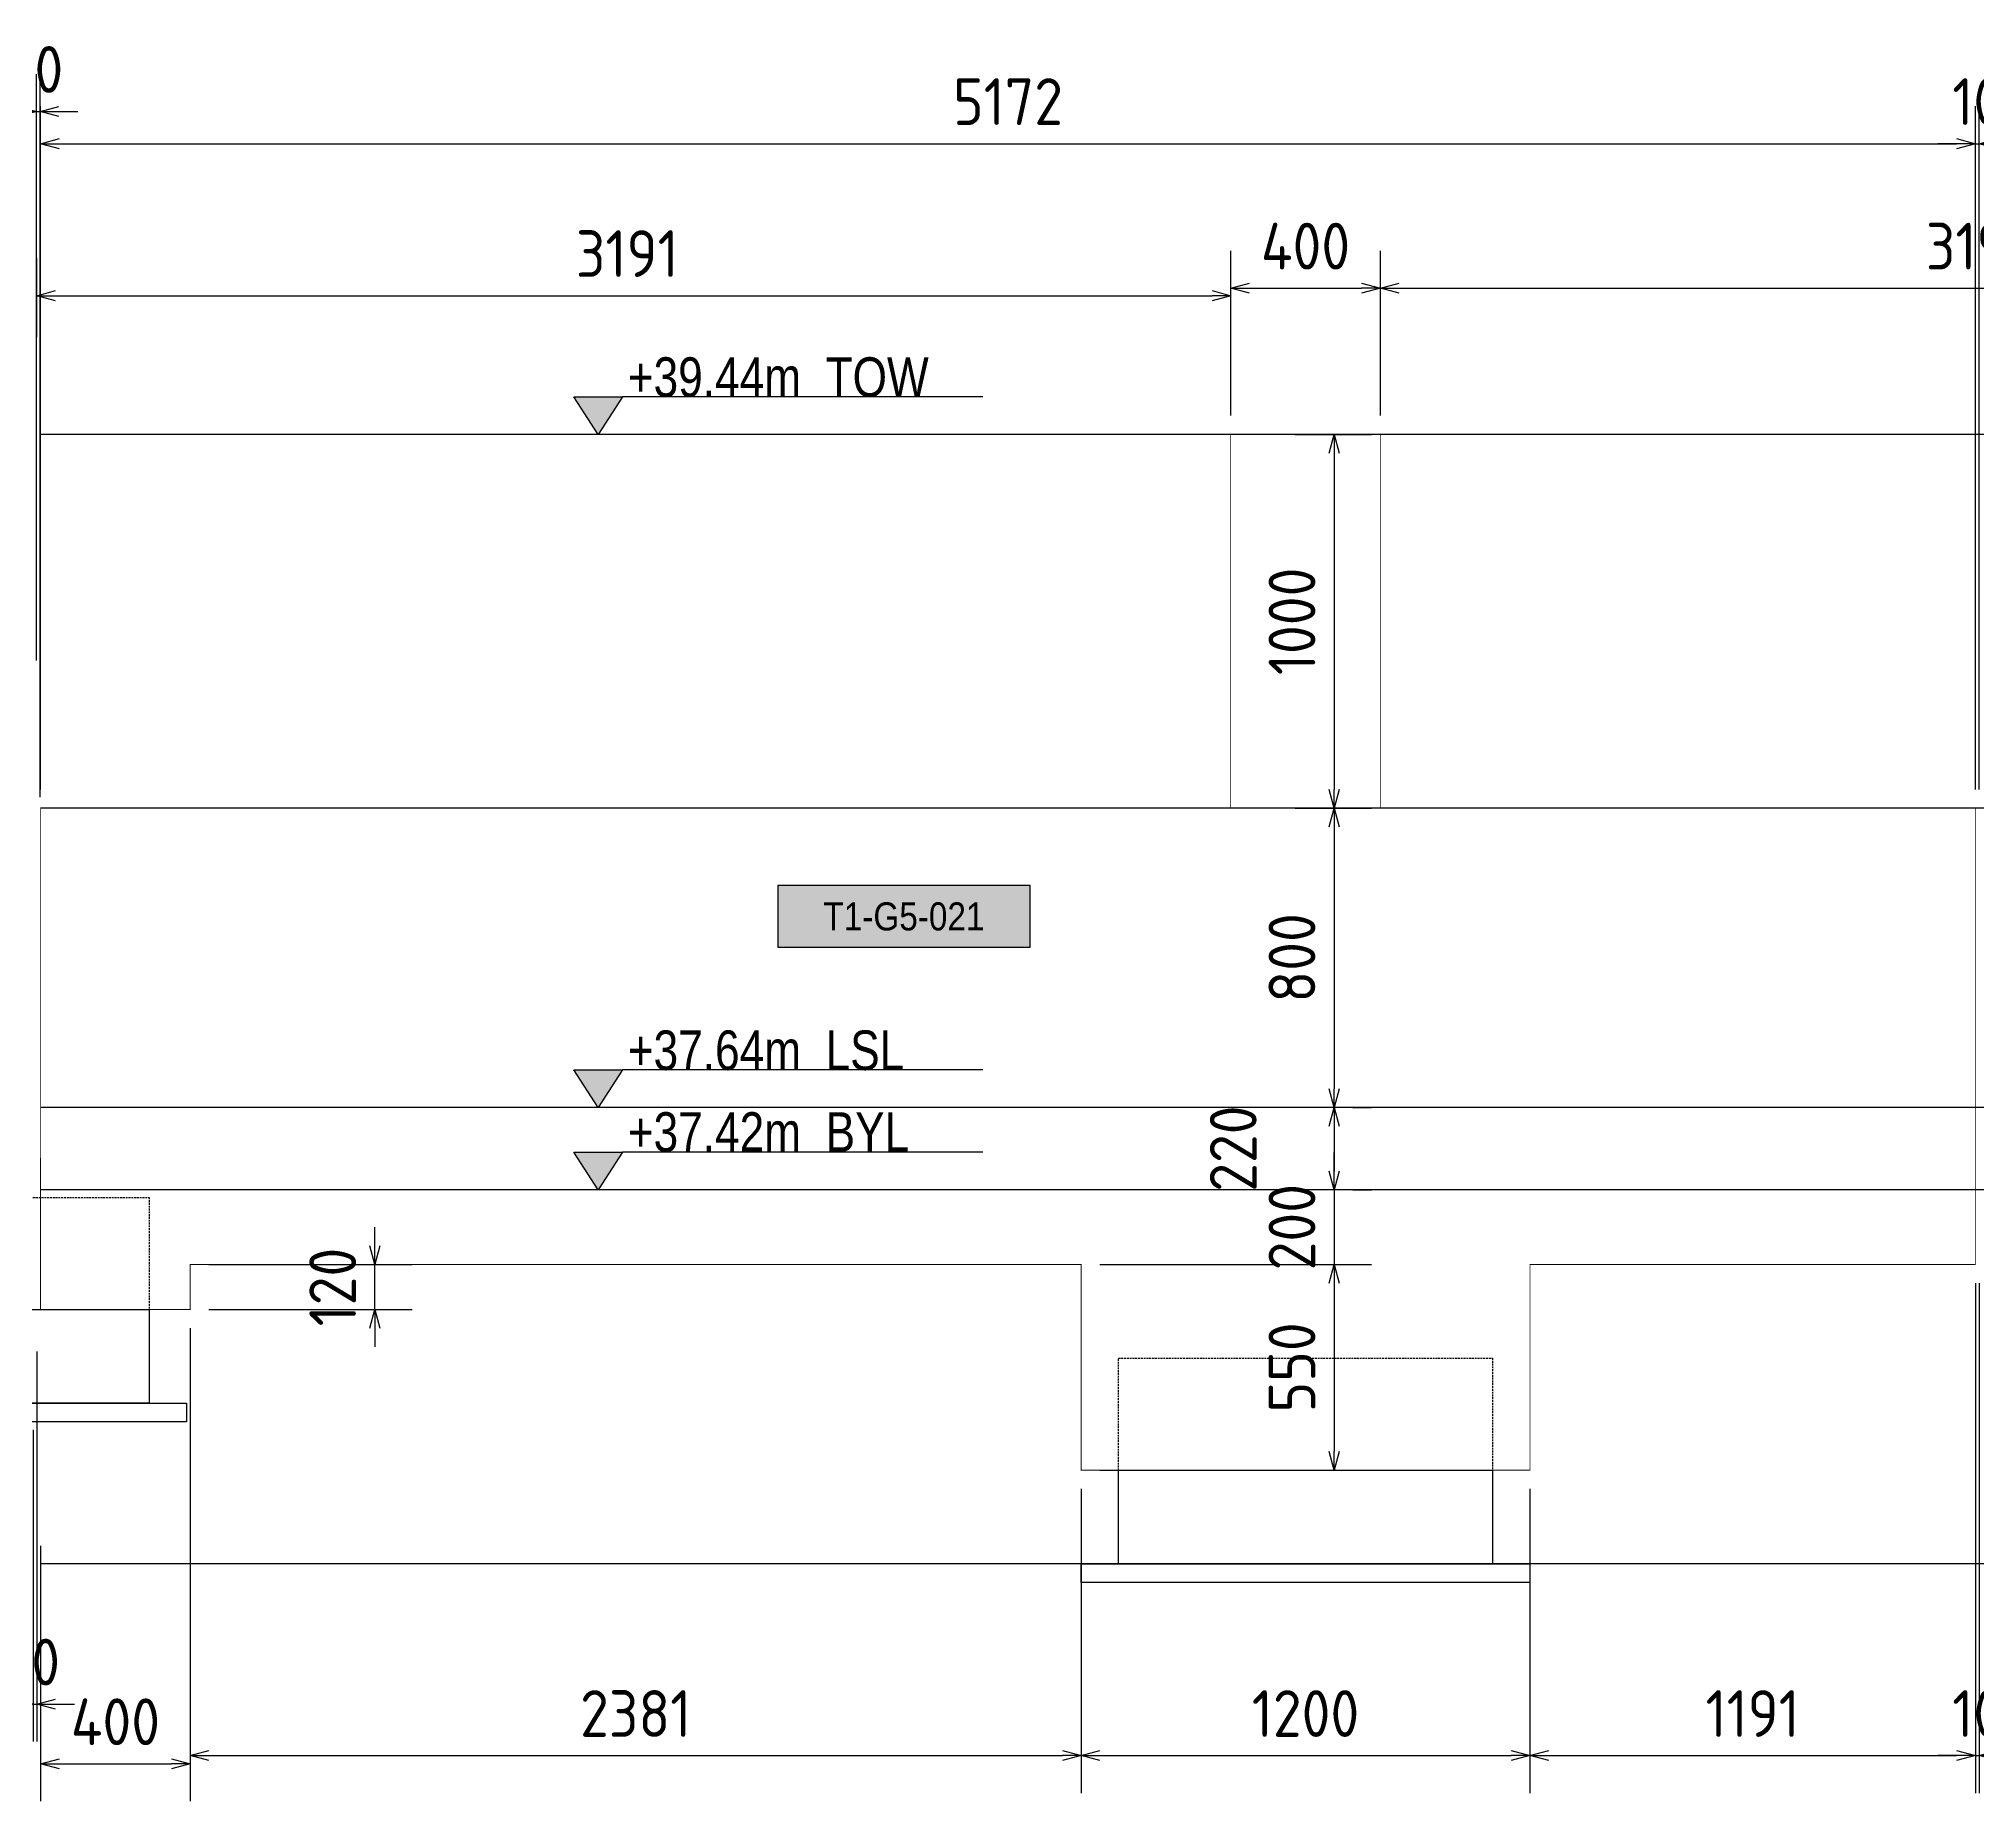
# Model space of a CAD drawing. Header units: centimetres. Extents: x -6122352 to 4157695, y -1694241 to 1947892.
# Drawn here: x 3348871 to 3354053, y -3170 to 1543 of the extents above; entities that cross this region are included whole.
import ezdxf
from ezdxf.enums import TextEntityAlignment as Align

# ---------------------------------------------------------------- set-up
doc = ezdxf.new("R2010")
doc.units = ezdxf.units.CM
doc.header["$MEASUREMENT"] = 0
doc.header["$PDMODE"] = 66
doc.header["$PDSIZE"] = 100
doc.linetypes.add('23585-XR-AR-END-SETTING OUT PLAN$0$HIDDEN', pattern=[0.375, 0.25, -0.125])
doc.linetypes.add('DASHED2', pattern=[0.375, 0.25, -0.125])
for name, color, linetype in [('0-T1-NEW', 7, 'Continuous'), ('00-MI-DIM', 7, 'Continuous'), ('@MI-TYPE-01', 30, 'Continuous'), ('@MI-TYPE-02', 6, 'Continuous'), ('JML-Dimension', 1, 'Continuous'), ('PANEL-TAGS', 7, 'Continuous'), ('SECTION', 130, 'Continuous')]:
    doc.layers.add(name, color=color, linetype=linetype)
doc.styles.add('PANELTAG_STYLE', font='arial.ttf')
doc.styles.add('Schueco-BEMSTIL', font='isocpeur.ttf', dxfattribs={"width": 0.9})
doc.styles.add('txt-Pisa-std', font='arial.ttf', dxfattribs={"width": 0.8})
doc.dimstyles.new('MI- JWC-TXT-2.5 MM', dxfattribs={"dimscale": 1.5, "dimtxt": 2.5, "dimasz": 1, "dimexe": 2, "dimexo": 1, "dimgap": 1, "dimtad": 1, "dimdec": 0, "dimdsep": 46, "dimtxsty": 'Schueco-BEMSTIL', "dimblk": 'OPEN30', "dimcen": 0, "dimdle": 2, "dimclrd": 140, "dimclre": 8, "dimclrt": 40, "dimadec": 0, "dimazin": 2, "dimtfac": 1, "dimtdec": 0, "dimtix": 1, "dimtmove": 2, "dimatfit": 3, "dimldrblk": 'OPEN', "dimfxl": 2, "dimlwd": -1, "dimlwe": -1, "dimarcsym": 0})

# ---------------------------------------------------------------- blocks, each defined once
blk = doc.blocks.new('_Open30')
at = {"color": 0, "linetype": 'ByBlock', "lineweight": -2}
for p, q in [((-1, 0.27), (0, 0)), ((0, 0), (-1, -0.27)), ((0, 0), (-1, 0))]:
    blk.add_line(p, q, dxfattribs=at)
blk = doc.blocks.new('*D2803')
at = {"layer": '00-MI-DIM', "color": 8, "transparency": 16777216}
for p, q in [((3348865.8, 744.9), (3348865.8, 955.7)), ((3352057, 534.9), (3352057, 955.7))]:
    blk.add_line(p, q, dxfattribs=at)
at = {"layer": '00-MI-DIM', "color": 140, "transparency": 16777216}
blk.add_line((3348915.8, 855.7), (3352007, 855.7), dxfattribs=at)
at = {"layer": 'Defpoints', "color": 0, "transparency": 16777216}
for p in [(3352057, 855.7), (3348865.8, 694.9), (3352057, 484.9)]:
    blk.add_point(p, dxfattribs=at)
at = {"layer": '00-MI-DIM', "color": 140, "transparency": 16777216, "xscale": 50, "yscale": 50, "zscale": 50, "rotation": 180}
blk.add_blockref('_Open30', (3348865.8, 855.7), dxfattribs=at)
at = {"layer": '00-MI-DIM', "color": 140, "transparency": 16777216, "xscale": 50, "yscale": 50, "zscale": 50}
blk.add_blockref('_Open30', (3352057, 855.7), dxfattribs=at)
at = {"layer": '00-MI-DIM', "color": 40, "transparency": 16777216, "insert": (3350443.9, 968.2), "char_height": 125, "attachment_point": 5, "style": 'Schueco-BEMSTIL'}
blk.add_mtext('3191', dxfattribs=at)
blk = doc.blocks.new('_Open')
at = {"color": 0, "linetype": 'ByBlock', "lineweight": -2}
for p, q in [((-1, 0.2), (0, 0)), ((-1, -0.2), (0, 0)), ((0, 0), (-1, 0))]:
    blk.add_line(p, q, dxfattribs=at)
blk = doc.blocks.new('*D2804')
at = {"layer": '00-MI-DIM', "color": 8, "transparency": 16777216}
for p, q in [((3352057, 534.9), (3352057, 975.7)), ((3352457, 534.9), (3352457, 975.7))]:
    blk.add_line(p, q, dxfattribs=at)
at = {"layer": '00-MI-DIM', "color": 140, "transparency": 16777216}
blk.add_line((3352107, 875.7), (3352407, 875.7), dxfattribs=at)
at = {"layer": 'Defpoints', "color": 0, "transparency": 16777216}
for p in [(3352457, 875.7), (3352057, 484.9), (3352457, 484.9)]:
    blk.add_point(p, dxfattribs=at)
at = {"layer": '00-MI-DIM', "color": 140, "transparency": 16777216, "xscale": 50, "yscale": 50, "zscale": 50, "rotation": 180}
blk.add_blockref('_Open30', (3352057, 875.7), dxfattribs=at)
at = {"layer": '00-MI-DIM', "color": 140, "transparency": 16777216, "xscale": 50, "yscale": 50, "zscale": 50}
blk.add_blockref('_Open30', (3352457, 875.7), dxfattribs=at)
at = {"layer": '00-MI-DIM', "color": 40, "transparency": 16777216, "insert": (3352257, 988.2), "char_height": 125, "attachment_point": 5, "style": 'Schueco-BEMSTIL'}
blk.add_mtext('400', dxfattribs=at)
blk = doc.blocks.new('*D2805')
at = {"layer": '00-MI-DIM', "color": 8, "transparency": 16777216}
for p, q in [((3352457, 534.9), (3352457, 975.7)), ((3355648.1, 534.9), (3355648.1, 975.7))]:
    blk.add_line(p, q, dxfattribs=at)
at = {"layer": '00-MI-DIM', "color": 140, "transparency": 16777216}
blk.add_line((3352507, 875.7), (3355598.1, 875.7), dxfattribs=at)
at = {"layer": 'Defpoints', "color": 0, "transparency": 16777216}
for p in [(3355648.1, 875.7), (3352457, 484.9), (3355648.1, 484.9)]:
    blk.add_point(p, dxfattribs=at)
at = {"layer": '00-MI-DIM', "color": 140, "transparency": 16777216, "xscale": 50, "yscale": 50, "zscale": 50, "rotation": 180}
blk.add_blockref('_Open30', (3352457, 875.7), dxfattribs=at)
at = {"layer": '00-MI-DIM', "color": 140, "transparency": 16777216, "xscale": 50, "yscale": 50, "zscale": 50}
blk.add_blockref('_Open30', (3355648.1, 875.7), dxfattribs=at)
at = {"layer": '00-MI-DIM', "color": 40, "transparency": 16777216, "insert": (3354052.5, 988.2), "char_height": 125, "attachment_point": 5, "style": 'Schueco-BEMSTIL'}
blk.add_mtext('3191', dxfattribs=at)
blk = doc.blocks.new('*D2818')
at = {"layer": '00-MI-DIM', "color": 8, "transparency": 16777216}
for p, q in [((3348864.5, -119.5), (3348864.5, 1448.2)), ((3348874.8, -485.1), (3348874.8, 1448.2))]:
    blk.add_line(p, q, dxfattribs=at)
at = {"layer": '00-MI-DIM', "color": 140, "transparency": 16777216}
for p, q in [((3348814.5, 1348.2), (3348764.5, 1348.2)), ((3348864.5, 1348.2), (3348874.8, 1348.2)), ((3348924.8, 1348.2), (3348974.8, 1348.2))]:
    blk.add_line(p, q, dxfattribs=at)
at = {"layer": 'Defpoints', "color": 0, "transparency": 16777216}
for p in [(3348874.8, 1348.2), (3348864.5, -169.5), (3348874.8, -535.1)]:
    blk.add_point(p, dxfattribs=at)
at = {"layer": '00-MI-DIM', "color": 140, "transparency": 16777216, "xscale": 50, "yscale": 50, "zscale": 50}
blk.add_blockref('_Open30', (3348864.5, 1348.2), dxfattribs=at)
at = {"layer": '00-MI-DIM', "color": 140, "transparency": 16777216, "xscale": 50, "yscale": 50, "zscale": 50, "rotation": 180}
blk.add_blockref('_Open30', (3348874.8, 1348.2), dxfattribs=at)
at = {"layer": '00-MI-DIM', "color": 40, "transparency": 16777216, "insert": (3348869.6, 1460.7), "char_height": 125, "attachment_point": 5, "style": 'Schueco-BEMSTIL'}
blk.add_mtext('10', dxfattribs=at)
blk = doc.blocks.new('*D2819')
at = {"layer": '00-MI-DIM', "color": 8, "transparency": 16777216}
for p, q in [((3348875.8, -465.1), (3348875.8, 1362.1)), ((3354047.5, -465.1), (3354047.5, 1362.1))]:
    blk.add_line(p, q, dxfattribs=at)
at = {"layer": '00-MI-DIM', "color": 140, "transparency": 16777216}
blk.add_line((3348925.8, 1262.1), (3353997.5, 1262.1), dxfattribs=at)
at = {"layer": 'Defpoints', "color": 0, "transparency": 16777216}
for p in [(3354047.5, 1262.1), (3348875.8, -515.1), (3354047.5, -515.1)]:
    blk.add_point(p, dxfattribs=at)
at = {"layer": '00-MI-DIM', "color": 140, "transparency": 16777216, "xscale": 50, "yscale": 50, "zscale": 50, "rotation": 180}
blk.add_blockref('_Open30', (3348875.8, 1262.1), dxfattribs=at)
at = {"layer": '00-MI-DIM', "color": 140, "transparency": 16777216, "xscale": 50, "yscale": 50, "zscale": 50}
blk.add_blockref('_Open30', (3354047.5, 1262.1), dxfattribs=at)
at = {"layer": '00-MI-DIM', "color": 40, "transparency": 16777216, "insert": (3351461.7, 1374.6), "char_height": 125, "attachment_point": 5, "style": 'Schueco-BEMSTIL'}
blk.add_mtext('5172', dxfattribs=at)
blk = doc.blocks.new('*D2820')
at = {"layer": '00-MI-DIM', "color": 8, "transparency": 16777216}
for p, q in [((3354047.5, -465.1), (3354047.5, 1362.1)), ((3354057.5, -465.1), (3354057.5, 1362.1))]:
    blk.add_line(p, q, dxfattribs=at)
at = {"layer": '00-MI-DIM', "color": 140, "transparency": 16777216}
for p, q in [((3353997.5, 1262.1), (3353947.5, 1262.1)), ((3354047.5, 1262.1), (3354057.5, 1262.1)), ((3354107.5, 1262.1), (3354157.5, 1262.1))]:
    blk.add_line(p, q, dxfattribs=at)
at = {"layer": 'Defpoints', "color": 0, "transparency": 16777216}
for p in [(3354057.5, 1262.1), (3354047.5, -515.1), (3354057.5, -515.1)]:
    blk.add_point(p, dxfattribs=at)
at = {"layer": '00-MI-DIM', "color": 140, "transparency": 16777216, "xscale": 50, "yscale": 50, "zscale": 50}
blk.add_blockref('_Open30', (3354047.5, 1262.1), dxfattribs=at)
at = {"layer": '00-MI-DIM', "color": 140, "transparency": 16777216, "xscale": 50, "yscale": 50, "zscale": 50, "rotation": 180}
blk.add_blockref('_Open30', (3354057.5, 1262.1), dxfattribs=at)
at = {"layer": '00-MI-DIM', "color": 40, "transparency": 16777216, "insert": (3354052.5, 1374.6), "char_height": 125, "attachment_point": 5, "style": 'Schueco-BEMSTIL'}
blk.add_mtext('10', dxfattribs=at)
blk = doc.blocks.new('*D2787')
at = {"layer": '00-MI-DIM', "color": 8, "transparency": 16777216}
for p, q in [((3348865.9, -1967.4), (3348865.9, -3010.6)), ((3348855.9, -2177.4), (3348855.9, -3010.6))]:
    blk.add_line(p, q, dxfattribs=at)
at = {"layer": '00-MI-DIM', "color": 140, "transparency": 16777216}
for p, q in [((3348805.9, -2910.6), (3348755.9, -2910.6)), ((3348855.9, -2910.6), (3348865.9, -2910.6)), ((3348915.9, -2910.6), (3348965.9, -2910.6))]:
    blk.add_line(p, q, dxfattribs=at)
at = {"layer": 'Defpoints', "color": 0, "transparency": 16777216}
for p in [(3348865.9, -1917.4), (3348855.9, -2127.4), (3348865.9, -2910.6)]:
    blk.add_point(p, dxfattribs=at)
at = {"layer": '00-MI-DIM', "color": 140, "transparency": 16777216, "xscale": 50, "yscale": 50, "zscale": 50}
blk.add_blockref('_Open30', (3348855.9, -2910.6), dxfattribs=at)
at = {"layer": '00-MI-DIM', "color": 140, "transparency": 16777216, "xscale": 50, "yscale": 50, "zscale": 50, "rotation": 180}
blk.add_blockref('_Open30', (3348865.9, -2910.6), dxfattribs=at)
at = {"layer": '00-MI-DIM', "color": 40, "transparency": 16777216, "insert": (3348860.9, -2798.1), "char_height": 125, "attachment_point": 5, "style": 'Schueco-BEMSTIL'}
blk.add_mtext('10', dxfattribs=at)
blk = doc.blocks.new('*D2788')
at = {"layer": '00-MI-DIM', "color": 8, "transparency": 16777216}
for p, q in [((3348875.8, -2487.1), (3348875.8, -3170.3)), ((3349275.8, -2487.1), (3349275.8, -3170.3))]:
    blk.add_line(p, q, dxfattribs=at)
at = {"layer": '00-MI-DIM', "color": 140, "transparency": 16777216}
blk.add_line((3348925.8, -3070.3), (3349225.8, -3070.3), dxfattribs=at)
at = {"layer": 'Defpoints', "color": 0, "transparency": 16777216}
for p in [(3348875.8, -2437.1), (3349275.8, -2437.1), (3349275.8, -3070.3)]:
    blk.add_point(p, dxfattribs=at)
at = {"layer": '00-MI-DIM', "color": 140, "transparency": 16777216, "xscale": 50, "yscale": 50, "zscale": 50, "rotation": 180}
blk.add_blockref('_Open30', (3348875.8, -3070.3), dxfattribs=at)
at = {"layer": '00-MI-DIM', "color": 140, "transparency": 16777216, "xscale": 50, "yscale": 50, "zscale": 50}
blk.add_blockref('_Open30', (3349275.8, -3070.3), dxfattribs=at)
at = {"layer": '00-MI-DIM', "color": 40, "transparency": 16777216, "insert": (3349075.8, -2957.8), "char_height": 125, "attachment_point": 5, "style": 'Schueco-BEMSTIL'}
blk.add_mtext('400', dxfattribs=at)
blk = doc.blocks.new('*D2789')
at = {"layer": '00-MI-DIM', "color": 8, "transparency": 16777216}
for p, q in [((3349275.8, -1905.4), (3349275.8, -3148.3)), ((3351657, -2335.1), (3351657, -3148.3))]:
    blk.add_line(p, q, dxfattribs=at)
at = {"layer": '00-MI-DIM', "color": 140, "transparency": 16777216}
blk.add_line((3349325.8, -3048.3), (3351607, -3048.3), dxfattribs=at)
at = {"layer": 'Defpoints', "color": 0, "transparency": 16777216}
for p in [(3349275.8, -1855.4), (3351657, -2285.1), (3351657, -3048.3)]:
    blk.add_point(p, dxfattribs=at)
at = {"layer": '00-MI-DIM', "color": 140, "transparency": 16777216, "xscale": 50, "yscale": 50, "zscale": 50, "rotation": 180}
blk.add_blockref('_Open30', (3349275.8, -3048.3), dxfattribs=at)
at = {"layer": '00-MI-DIM', "color": 140, "transparency": 16777216, "xscale": 50, "yscale": 50, "zscale": 50}
blk.add_blockref('_Open30', (3351657, -3048.3), dxfattribs=at)
at = {"layer": '00-MI-DIM', "color": 40, "transparency": 16777216, "insert": (3350466.4, -2935.8), "char_height": 125, "attachment_point": 5, "style": 'Schueco-BEMSTIL'}
blk.add_mtext('2381', dxfattribs=at)
blk = doc.blocks.new('*D2790')
at = {"layer": '00-MI-DIM', "color": 8, "transparency": 16777216}
for p, q in [((3351657, -2335.1), (3351657, -3148.3)), ((3352857, -2335.1), (3352857, -3148.3))]:
    blk.add_line(p, q, dxfattribs=at)
at = {"layer": '00-MI-DIM', "color": 140, "transparency": 16777216}
blk.add_line((3351707, -3048.3), (3352807, -3048.3), dxfattribs=at)
at = {"layer": 'Defpoints', "color": 0, "transparency": 16777216}
for p in [(3351657, -2285.1), (3352857, -2285.1), (3352857, -3048.3)]:
    blk.add_point(p, dxfattribs=at)
at = {"layer": '00-MI-DIM', "color": 140, "transparency": 16777216, "xscale": 50, "yscale": 50, "zscale": 50, "rotation": 180}
blk.add_blockref('_Open30', (3351657, -3048.3), dxfattribs=at)
at = {"layer": '00-MI-DIM', "color": 140, "transparency": 16777216, "xscale": 50, "yscale": 50, "zscale": 50}
blk.add_blockref('_Open30', (3352857, -3048.3), dxfattribs=at)
at = {"layer": '00-MI-DIM', "color": 40, "transparency": 16777216, "insert": (3352257, -2935.8), "char_height": 125, "attachment_point": 5, "style": 'Schueco-BEMSTIL'}
blk.add_mtext('1200', dxfattribs=at)
blk = doc.blocks.new('*D2791')
at = {"layer": '00-MI-DIM', "color": 8, "transparency": 16777216}
for p, q in [((3354047.5, -1785.1), (3354047.5, -3148.3)), ((3352857, -2335.1), (3352857, -3148.3))]:
    blk.add_line(p, q, dxfattribs=at)
at = {"layer": '00-MI-DIM', "color": 140, "transparency": 16777216}
blk.add_line((3352907, -3048.3), (3353997.5, -3048.3), dxfattribs=at)
at = {"layer": 'Defpoints', "color": 0, "transparency": 16777216}
for p in [(3354047.5, -1735.1), (3352857, -2285.1), (3354047.5, -3048.3)]:
    blk.add_point(p, dxfattribs=at)
at = {"layer": '00-MI-DIM', "color": 140, "transparency": 16777216, "xscale": 50, "yscale": 50, "zscale": 50, "rotation": 180}
blk.add_blockref('_Open30', (3352857, -3048.3), dxfattribs=at)
at = {"layer": '00-MI-DIM', "color": 140, "transparency": 16777216, "xscale": 50, "yscale": 50, "zscale": 50}
blk.add_blockref('_Open30', (3354047.5, -3048.3), dxfattribs=at)
at = {"layer": '00-MI-DIM', "color": 40, "transparency": 16777216, "insert": (3353452.2, -2935.8), "char_height": 125, "attachment_point": 5, "style": 'Schueco-BEMSTIL'}
blk.add_mtext('1191', dxfattribs=at)
blk = doc.blocks.new('*D2792')
at = {"layer": '00-MI-DIM', "color": 8, "transparency": 16777216}
for p, q in [((3354047.5, -1785.1), (3354047.5, -3148.3)), ((3354057.5, -1785.1), (3354057.5, -3148.3))]:
    blk.add_line(p, q, dxfattribs=at)
at = {"layer": '00-MI-DIM', "color": 140, "transparency": 16777216}
for p, q in [((3353997.5, -3048.3), (3353947.5, -3048.3)), ((3354047.5, -3048.3), (3354057.5, -3048.3)), ((3354107.5, -3048.3), (3354157.5, -3048.3))]:
    blk.add_line(p, q, dxfattribs=at)
at = {"layer": 'Defpoints', "color": 0, "transparency": 16777216}
for p in [(3354047.5, -1735.1), (3354057.5, -1735.1), (3354057.5, -3048.3)]:
    blk.add_point(p, dxfattribs=at)
at = {"layer": '00-MI-DIM', "color": 140, "transparency": 16777216, "xscale": 50, "yscale": 50, "zscale": 50}
blk.add_blockref('_Open30', (3354047.5, -3048.3), dxfattribs=at)
at = {"layer": '00-MI-DIM', "color": 140, "transparency": 16777216, "xscale": 50, "yscale": 50, "zscale": 50, "rotation": 180}
blk.add_blockref('_Open30', (3354057.5, -3048.3), dxfattribs=at)
at = {"layer": '00-MI-DIM', "color": 40, "transparency": 16777216, "insert": (3354052.5, -2935.8), "char_height": 125, "attachment_point": 5, "style": 'Schueco-BEMSTIL'}
blk.add_mtext('10', dxfattribs=at)
blk = doc.blocks.new('*U1106')
at = {"layer": 'JML-Dimension'}
h = blk.add_hatch(color=10, dxfattribs=at)
h.dxf.hatch_style = 1
h.paths.add_polyline_path([(0, 0), (-1.54, 2.37), (1.54, 2.37)])
blk.add_line((24.31, 2.37), (1.54, 2.37), dxfattribs=at)
blk.add_lwpolyline([(0, 0), (-1.54, 2.37), (1.54, 2.37), (0, 0)], dxfattribs=at)
at = {"color": 5, "style": 'txt-Pisa-std', "width": 0.8}
blk.add_attdef('+0.0', text='', height=2.5, dxfattribs=at).set_placement((1.87, 2.37), align=Align.BOTTOM_LEFT)
blk = doc.blocks.new('T1-FOOTING ELEVATION')
at = {"color": 9}
blk.add_lwpolyline([(-600, -250), (600, -250), (600, -300), (-600, -300)], close=True, dxfattribs=at)
at = {"layer": '@MI-TYPE-01', "color": 114, "linetype": '23585-XR-AR-END-SETTING OUT PLAN$0$HIDDEN', "ltscale": 20, "true_color": 0x139b48}
blk.add_lwpolyline([(-500, 0), (-500, 300), (500, 300), (500, 0)], dxfattribs=at)
at = {"layer": '@MI-TYPE-01', "color": 114, "true_color": 0x139b48}
blk.add_lwpolyline([(-500, 0), (500, 0), (500, -250), (-500, -250)], close=True, dxfattribs=at)
blk = doc.blocks.new('*D2851')
at = {"layer": '@MI-TYPE-02', "color": 8, "transparency": 16777216}
for p, q in [((3352228.9, 484.9), (3352433.3, 484.9)), ((3352228.9, -515.1), (3352433.3, -515.1))]:
    blk.add_line(p, q, dxfattribs=at)
at = {"layer": '@MI-TYPE-02', "color": 140, "transparency": 16777216}
blk.add_line((3352333.3, 434.9), (3352333.3, -465.1), dxfattribs=at)
at = {"layer": 'Defpoints', "color": 0, "transparency": 16777216}
for p in [(3352178.9, 484.9), (3352178.9, -515.1), (3352333.3, -515.1)]:
    blk.add_point(p, dxfattribs=at)
at = {"layer": '@MI-TYPE-02', "color": 140, "transparency": 16777216, "xscale": 50, "yscale": 50, "zscale": 50}
for p, rotation in [((3352333.3, 484.9), 90), ((3352333.3, -515.1), 270)]:
    blk.add_blockref('_Open30', p, dxfattribs=dict(at, rotation=rotation))
at = {"layer": '@MI-TYPE-02', "color": 40, "transparency": 16777216, "insert": (3352220.8, -15.1), "char_height": 125, "attachment_point": 5, "rotation": 90, "style": 'Schueco-BEMSTIL'}
blk.add_mtext('1000', dxfattribs=at)
blk = doc.blocks.new('*D2852')
at = {"layer": '@MI-TYPE-02', "color": 8, "transparency": 16777216}
for p, q in [((3352228.9, -515.1), (3352433.3, -515.1)), ((3352383.3, -1315.1), (3352433.3, -1315.1))]:
    blk.add_line(p, q, dxfattribs=at)
at = {"layer": '@MI-TYPE-02', "color": 140, "transparency": 16777216}
blk.add_line((3352333.3, -565.1), (3352333.3, -1265.1), dxfattribs=at)
at = {"layer": 'Defpoints', "color": 0, "transparency": 16777216}
for p in [(3352178.9, -515.1), (3352333.3, -1315.1), (3352333.3, -1315.1)]:
    blk.add_point(p, dxfattribs=at)
at = {"layer": '@MI-TYPE-02', "color": 140, "transparency": 16777216, "xscale": 50, "yscale": 50, "zscale": 50}
for p, rotation in [((3352333.3, -515.1), 90), ((3352333.3, -1315.1), 270)]:
    blk.add_blockref('_Open30', p, dxfattribs=dict(at, rotation=rotation))
at = {"layer": '@MI-TYPE-02', "color": 40, "transparency": 16777216, "insert": (3352220.8, -915.1), "char_height": 125, "attachment_point": 5, "rotation": 90, "style": 'Schueco-BEMSTIL'}
blk.add_mtext('800', dxfattribs=at)
blk = doc.blocks.new('*D2853')
at = {"layer": '@MI-TYPE-02', "color": 8, "transparency": 16777216}
for p, q in [((3352383.3, -1315.1), (3352433.3, -1315.1)), ((3352383.3, -1535.1), (3352433.3, -1535.1))]:
    blk.add_line(p, q, dxfattribs=at)
at = {"layer": '@MI-TYPE-02', "color": 140, "transparency": 16777216}
blk.add_line((3352333.3, -1365.1), (3352333.3, -1485.1), dxfattribs=at)
at = {"layer": 'Defpoints', "color": 0, "transparency": 16777216}
for p in [(3352333.3, -1315.1), (3352333.3, -1535.1), (3352333.3, -1535.1)]:
    blk.add_point(p, dxfattribs=at)
at = {"layer": '@MI-TYPE-02', "color": 140, "transparency": 16777216, "xscale": 50, "yscale": 50, "zscale": 50}
for p, rotation in [((3352333.3, -1315.1), 90), ((3352333.3, -1535.1), 270)]:
    blk.add_blockref('_Open30', p, dxfattribs=dict(at, rotation=rotation))
at = {"layer": '@MI-TYPE-02', "color": 40, "transparency": 16777216, "insert": (3352063.8, -1425.1), "char_height": 125, "attachment_point": 5, "rotation": 90, "style": 'Schueco-BEMSTIL'}
blk.add_mtext('220', dxfattribs=at)
blk = doc.blocks.new('*D2854')
at = {"layer": '@MI-TYPE-02', "color": 140, "transparency": 16777216}
for p, q in [((3352333.3, -1485.1), (3352333.3, -1435.1)), ((3352333.3, -1535.1), (3352333.3, -1735.1)), ((3352333.3, -1785.1), (3352333.3, -1835.1))]:
    blk.add_line(p, q, dxfattribs=at)
at = {"layer": '@MI-TYPE-02', "color": 8, "transparency": 16777216}
for p, q in [((3352383.3, -1535.1), (3352433.3, -1535.1)), ((3351707, -1735.1), (3352433.3, -1735.1))]:
    blk.add_line(p, q, dxfattribs=at)
at = {"layer": 'Defpoints', "color": 0, "transparency": 16777216}
for p in [(3352333.3, -1535.1), (3351657, -1735.1), (3352333.3, -1735.1)]:
    blk.add_point(p, dxfattribs=at)
at = {"layer": '@MI-TYPE-02', "color": 140, "transparency": 16777216, "xscale": 50, "yscale": 50, "zscale": 50}
for p, rotation in [((3352333.3, -1535.1), 270), ((3352333.3, -1735.1), 90)]:
    blk.add_blockref('_Open30', p, dxfattribs=dict(at, rotation=rotation))
at = {"layer": '@MI-TYPE-02', "color": 40, "transparency": 16777216, "insert": (3352220.8, -1635.1), "char_height": 125, "attachment_point": 5, "rotation": 90, "style": 'Schueco-BEMSTIL'}
blk.add_mtext('200', dxfattribs=at)
blk = doc.blocks.new('*D2855')
at = {"layer": '@MI-TYPE-02', "color": 8, "transparency": 16777216}
for p, q in [((3351707, -1735.1), (3352433.3, -1735.1)), ((3351707, -2285.1), (3352433.3, -2285.1))]:
    blk.add_line(p, q, dxfattribs=at)
at = {"layer": '@MI-TYPE-02', "color": 140, "transparency": 16777216}
blk.add_line((3352333.3, -1785.1), (3352333.3, -2235.1), dxfattribs=at)
at = {"layer": 'Defpoints', "color": 0, "transparency": 16777216}
for p in [(3351657, -1735.1), (3351657, -2285.1), (3352333.3, -2285.1)]:
    blk.add_point(p, dxfattribs=at)
at = {"layer": '@MI-TYPE-02', "color": 140, "transparency": 16777216, "xscale": 50, "yscale": 50, "zscale": 50}
for p, rotation in [((3352333.3, -1735.1), 90), ((3352333.3, -2285.1), 270)]:
    blk.add_blockref('_Open30', p, dxfattribs=dict(at, rotation=rotation))
at = {"layer": '@MI-TYPE-02', "color": 40, "transparency": 16777216, "insert": (3352220.8, -2010.1), "char_height": 125, "attachment_point": 5, "rotation": 90, "style": 'Schueco-BEMSTIL'}
blk.add_mtext('550', dxfattribs=at)
blk = doc.blocks.new('*D2861')
at = {"layer": '@MI-TYPE-02', "color": 140, "transparency": 16777216}
for p, q in [((3349769, -1685.1), (3349769, -1635.1)), ((3349769, -1855.4), (3349769, -1735.1)), ((3349769, -1905.4), (3349769, -1955.4))]:
    blk.add_line(p, q, dxfattribs=at)
at = {"layer": '@MI-TYPE-02', "color": 8, "transparency": 16777216}
for p, q in [((3349325.8, -1735.1), (3349869, -1735.1)), ((3349325.8, -1855.4), (3349869, -1855.4))]:
    blk.add_line(p, q, dxfattribs=at)
at = {"layer": 'Defpoints', "color": 0, "transparency": 16777216}
for p in [(3349275.8, -1735.1), (3349769, -1735.1), (3349275.8, -1855.4)]:
    blk.add_point(p, dxfattribs=at)
at = {"layer": '@MI-TYPE-02', "color": 140, "transparency": 16777216, "xscale": 50, "yscale": 50, "zscale": 50}
for p, rotation in [((3349769, -1735.1), 270), ((3349769, -1855.4), 90)]:
    blk.add_blockref('_Open30', p, dxfattribs=dict(at, rotation=rotation))
at = {"layer": '@MI-TYPE-02', "color": 40, "transparency": 16777216, "insert": (3349656.5, -1795.3), "char_height": 125, "attachment_point": 5, "rotation": 90, "style": 'Schueco-BEMSTIL'}
blk.add_mtext('120', dxfattribs=at)
blk = doc.blocks.new('PANELTAG')
at = {"layer": 'PANEL-TAGS', "color": 1}
blk.add_lwpolyline([(-13.5, -3.3), (13.5, -3.3), (13.5, 3.3), (-13.5, 3.3)], close=True, dxfattribs=at)
at = {"layer": 'PANEL-TAGS', "color": 40, "true_color": 0xffd700}
blk.add_solid([(-13.5, -3.3), (13.5, -3.3), (-13.5, 3.3), (13.5, 3.3)], dxfattribs=at)
at = {"layer": 'PANEL-TAGS', "color": 5, "style": 'PANELTAG_STYLE', "width": 0.85}
blk.add_attdef('TAGNO', text='', height=3, dxfattribs=at).set_placement((0, 0), align=Align.MIDDLE)

msp = doc.modelspace()

# ---------------------------------------------------------------- linework, layer by layer
at = {"color": 160, "linetype": 'DASHED2', "ltscale": 5}
for points in [[(3367470.71532, 484.86399), (3348875.83487, 484.86399)], [(3367470.71532, -515.13601), (3348875.83487, -515.13601)], [(3367470.71532, -1315.13601), (3348875.83487, -1315.13601)], [(3367470.71532, -1535.13601), (3348875.83487, -1535.13601)], [(3367470.71532, -2535.13601), (3348875.83487, -2535.13601)]]:
    msp.add_lwpolyline(points, dxfattribs=at)
at = {"layer": '0-T1-NEW', "color": 30, "ltscale": 20, "const_width": 2.5}
msp.add_lwpolyline([(3348875.77693, -1835.44746), (3348875.83487, -515.13601), (3348875.83487, -515.13601), (3348875.83487, -515.13601), (3349258.23999, -515.13601), (3349258.23999, -515.13601), (3352056.95899, -515.13601), (3352056.95899, 484.86399), (3352456.95899, 484.86399), (3352456.95899, -515.13601), (3354047.52102, -515.13601), (3354047.52102, -1735.13601), (3352856.95898, -1735.13601), (3352856.95898, -2285.13601), (3351656.95898, -2285.13601), (3351656.95898, -1735.13601), (3349275.83487, -1735.13601), (3349275.83487, -1855.44746), (3348875.77693, -1855.44746), (3348875.77693, -1835.44746), (3348875.77693, -1835.44746)], dxfattribs=at)
at = {"layer": '@MI-TYPE-01', "color": 30}
msp.add_line((3350091.09875, -515.13601), (3348875.83487, -515.13601), dxfattribs=at)

# ---------------------------------------------------------------- block references
for p in [(3348665.83487, -1855.44746), (3352256.95898, -2285.13601)]:
    msp.add_blockref('T1-FOOTING ELEVATION', p, dxfattribs=at)
at = {"layer": 'PANEL-TAGS'}
ref = msp.add_blockref('PANELTAG', (3351183.50183, -804.15598), dxfattribs=dict(at, xscale=25, yscale=25, zscale=25))
ref.add_attrib('TAGNO', 'T1-G5-021', dxfattribs={"color": 5, "height": 75, "style": 'PANELTAG_STYLE', "width": 0.85}).set_placement((3351183.50183, -804.15598), align=Align.MIDDLE_CENTER)
at = {"layer": 'SECTION', "color": 6}
ref = msp.add_blockref('*U1106', (3350366.0967, 484.86399), dxfattribs=dict(at, xscale=42.30147098076819, yscale=42.30147098076819, zscale=42.30147098076819))
ref.add_attrib('+0.0', '+39.44m  TOW', (3350445.22535, 585.12106), dxfattribs={"layer": 'JML-Dimension', "color": 5, "height": 105.7536775, "style": 'txt-Pisa-std', "width": 0.8})
ref = msp.add_blockref('*U1106', (3350366.0967, -1315.13601), dxfattribs=dict(at, xscale=42.30147098076819, yscale=42.30147098076819, zscale=42.30147098076819))
ref.add_attrib('+0.0', '+37.64m  LSL', (3350445.22535, -1214.87894), dxfattribs={"layer": 'JML-Dimension', "color": 5, "height": 105.7536775, "style": 'txt-Pisa-std', "width": 0.8})
ref = msp.add_blockref('*U1106', (3350366.0967, -1535.13601), dxfattribs=dict(at, xscale=42.30147098076819, yscale=42.30147098076819, zscale=42.30147098076819, rotation=359.9999999975655))
ref.add_attrib('+0.0', '+37.42m  BYL', (3350445.22535, -1433.50833), dxfattribs={"layer": 'JML-Dimension', "color": 5, "height": 105.7536775, "rotation": 360, "style": 'txt-Pisa-std', "width": 0.8})

# ---------------------------------------------------------------- dimensions: what is measured, and where the dimension line sits
at = {"layer": '00-MI-DIM', "color": 30}
for base, p1, p2, picture, middle in [((3348874.83487, 1348.21124), (3348864.4528, -169.53564), (3348874.83487, -535.13601), '*D2818', (3348869.64383, 1348.21124)), ((3354047.52102, 1262.13354), (3348875.83487, -515.13601), (3354047.52102, -515.13601), '*D2819', (3351461.67794, 1262.13354)), ((3354057.52102, 1262.13354), (3354047.52102, -515.13601), (3354057.52102, -515.13601), '*D2820', (3354052.52102, 1262.13354)), ((3352056.95899, 855.67682), (3348865.83487, 694.86399), (3352056.95899, 484.86399), '*D2803', (3350443.89693, 855.67682)), ((3352456.95899, 875.67682), (3352056.95899, 484.86399), (3352456.95899, 484.86399), '*D2804', (3352256.95899, 875.67682)), ((3355648.08305, 875.67682), (3352456.95899, 484.86399), (3355648.08305, 484.86399), '*D2805', (3354052.52102, 875.67682)), ((3354047.52102, -3048.32403), (3352856.95898, -2285.13601), (3354047.52102, -1735.13601), '*D2791', (3353452.24, -3048.32403)), ((3354057.52102, -3048.32403), (3354047.52102, -1735.13601), (3354057.52102, -1735.13601), '*D2792', (3354052.52102, -3048.32403)), ((3351656.95898, -3048.32403), (3349275.83487, -1855.44746), (3351656.95898, -2285.13601), '*D2789', (3350466.39693, -3048.32403)), ((3348865.85646, -2910.63549), (3348855.85646, -2127.44746), (3348865.85646, -1917.44747), '*D2787', (3348860.85646, -2910.63549)), ((3352856.95898, -3048.32403), (3351656.95898, -2285.13601), (3352856.95898, -2285.13601), '*D2790', (3352256.95898, -3048.32403))]:
    dim = msp.add_linear_dim(base=base, p1=p1, p2=p2, dimstyle='MI- JWC-TXT-2.5 MM', dxfattribs=at)
    dim.commit()
    dim.dimension.update_dxf_attribs({"geometry": picture, "text_midpoint": middle, "dimtype": 160})
dim = msp.add_linear_dim(base=(3349275.83487, -3070.32403), p1=(3348875.83487, -2437.13601), p2=(3349275.83487, -2437.13601), dimstyle='MI- JWC-TXT-2.5 MM', dxfattribs=at)
dim.commit()
dim.dimension.update_dxf_attribs({"geometry": '*D2788', "text_midpoint": (3349075.83487, -2957.82403)})
at = {"layer": '@MI-TYPE-02', "color": 30}
for base, p1, p2, picture, middle in [((3352333.3272, -515.13601), (3352178.86053, 484.86399), (3352178.86053, -515.13601), '*D2851', (3352220.8272, -15.13601)), ((3352333.3272, -1315.13601), (3352178.86053, -515.13601), (3352333.3272, -1315.13601), '*D2852', (3352220.8272, -915.13601)), ((3352333.3272, -1735.13601), (3352333.3272, -1535.13601), (3351656.95898, -1735.13601), '*D2854', (3352220.8272, -1635.13601)), ((3349769.04926, -1735.13601), (3349275.83487, -1855.44746), (3349275.83487, -1735.13601), '*D2861', (3349656.54926, -1795.29174)), ((3352333.3272, -2285.13601), (3351656.95898, -1735.13601), (3351656.95898, -2285.13601), '*D2855', (3352220.8272, -2010.13601))]:
    dim = msp.add_linear_dim(base=base, p1=p1, p2=p2, angle=90, dimstyle='MI- JWC-TXT-2.5 MM', dxfattribs=at)
    dim.commit()
    dim.dimension.update_dxf_attribs({"geometry": picture, "text_midpoint": middle})
dim = msp.add_linear_dim(base=(3352333.3272, -1535.13601), p1=(3352333.3272, -1315.13601), p2=(3352333.3272, -1535.13601), angle=90, dimstyle='MI- JWC-TXT-2.5 MM', dxfattribs=at)
dim.commit()
dim.dimension.update_dxf_attribs({"geometry": '*D2853', "text_midpoint": (3352063.78235, -1425.13601), "dimtype": 160})

doc.saveas('drawing.dxf')
